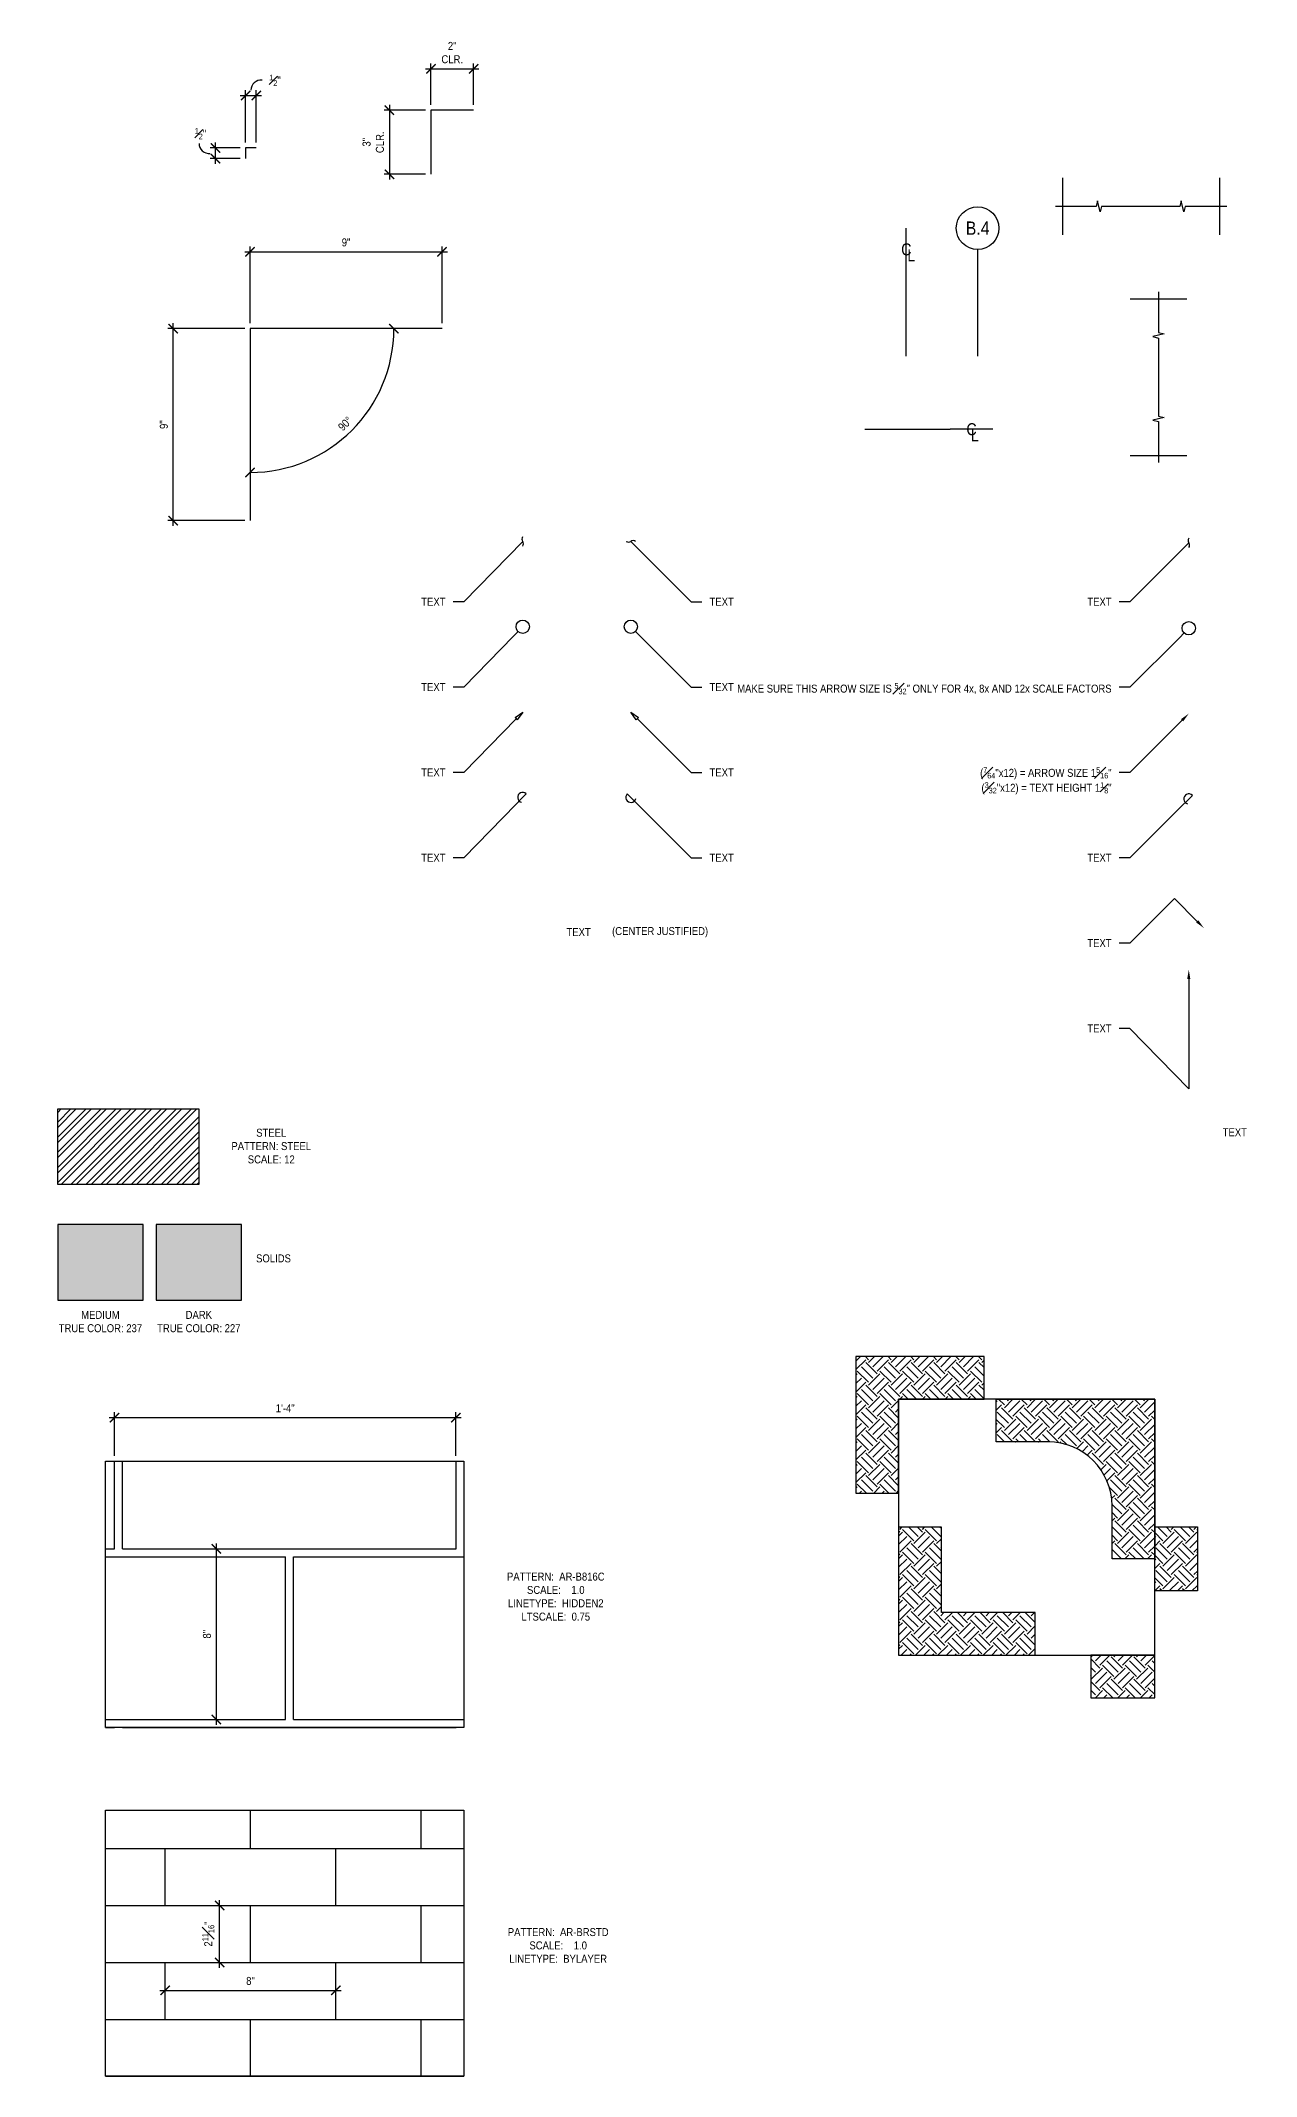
# Model space of a CAD drawing. Header units: inches. Extents: x -2661 to 42767, y -1222 to 9099.
# Drawn here: x 8910.6 to 8967.6, y 1623.8 to 1719.2 of the extents above; entities that cross this region are included whole.
import ezdxf
from ezdxf import colors
from ezdxf.entities.mleader import LeaderData, LeaderLine
from ezdxf.enums import TextEntityAlignment as Align
from ezdxf.math import Vec2, Vec3

# ---------------------------------------------------------------- set-up
doc = ezdxf.new("R2010")
doc.units = ezdxf.units.IN
doc.header["$LTSCALE"] = 12
doc.header["$MEASUREMENT"] = 0
doc.header["$PDMODE"] = 3
doc.linetypes.add('CENTER2', pattern=[1.125, 0.75, -0.125, 0.125, -0.125])
doc.linetypes.add('HIDDEN2', pattern=[0.1875, 0.125, -0.0625])
doc.layers.get('0').update_dxf_attribs({"linetype": 'CONTINUOUS'})
doc.layers.get('DefPoints').update_dxf_attribs({"color": 251, "linetype": 'CONTINUOUS'})
for name, color, linetype in [('S-ANNO-DIMS', 2, 'CONTINUOUS'), ('S-ANNO-NOTE', 4, 'CONTINUOUS'), ('S-ANNO-NOTE-EXIST', 251, 'CONTINUOUS'), ('S-BREAK', 2, 'CONTINUOUS'), ('S-FNDN-WALL', 4, 'CONTINUOUS'), ('S-GRID', 1, 'CENTER2')]:
    doc.layers.add(name, color=color, linetype=linetype)
doc.layers.add('S-ANNO-NONPLOT', color=253, linetype='CONTINUOUS', plot=False, transparency=0.5)
for name, color, linetype, true_color, transparency in [('S-HATCH-SOIL', 7, 'CONTINUOUS', 0x8f8f8f, 0.8), ('S-POCHE-227', 7, 'CONTINUOUS', 0xe3e3e3, 0.8), ('S-POCHE-237', 7, 'CONTINUOUS', 0xededed, 0.8)]:
    doc.layers.add(name, color=color, linetype=linetype, true_color=true_color, transparency=transparency)
doc.layers.add('S-HATCH1', color=1, linetype='CONTINUOUS', transparency=0.5)
doc.styles.add('Arial', font='arial.ttf', dxfattribs={"width": 0.85})
doc.dimstyles.new('DIM-4_Se', dxfattribs={"dimscale": 4, "dimtxt": 0.09375, "dimasz": 0.109375, "dimexe": 0.0625, "dimexo": 0.0625, "dimgap": 0.0625, "dimtad": 1, "dimdec": 4, "dimzin": 11, "dimdsep": 46, "dimlunit": 4, "dimtxsty": 'Arial', "dimblk": 'ARCHTICK', "dimcen": 0.125, "dimdle": 0.0625, "dimclrd": 256, "dimclre": 256, "dimclrt": 4, "dimadec": 0, "dimazin": 0, "dimtfac": 0.75, "dimtdec": 4, "dimtmove": 0, "dimatfit": 3, "dimfxl": 1, "dimfrac": 1, "dimtolj": 1, "dimtzin": 0, "dimarcsym": 0})
pattern_1 = [(45, (7668.50654, 1145.5797), (7e-17, 1.06066017), [0.75, -0.75]), (45, (7668.3077, 1145.77854), (7e-17, 1.06066017), [0.75, -0.75]), (45, (7668.1088, 1145.9774), (7e-17, 1.06066017), [0.75, -0.75]), (135, (7668.1088, 1146.11), (-1.06066017, 2e-16), [0.75, -0.75]), (135, (7668.3077, 1146.3089), (-1.06066017, 2e-16), [0.75, -0.75]), (135, (7668.50654, 1146.50775), (-1.06066017, 2e-16), [0.75, -0.75])]

# ---------------------------------------------------------------- blocks, each defined once
blk = doc.blocks.new('_ARCHTICK')
at = {"color": 0, "linetype": 'ByBlock', "const_width": 0.15}
blk.add_lwpolyline([(-0.5, -0.5), (0.5, 0.5)], dxfattribs=at)
blk = doc.blocks.new('*D701')
at = {"layer": 'DefPoints', "color": 0, "transparency": 16777216}
for p in [(8918.771, 1714.146), (8920.188, 1714.146), (8920.188, 1713.646)]:
    blk.add_point(p, dxfattribs=at)
at = {"layer": 'S-ANNO-DIMS', "lineweight": -2, "transparency": 16777216}
for p, q in [((8919.938, 1714.146), (8918.521, 1714.146)), ((8919.938, 1713.646), (8918.521, 1713.646)), ((8918.771, 1713.396), (8918.771, 1714.396))]:
    blk.add_line(p, q, dxfattribs=at)
at = {"layer": 'S-ANNO-DIMS', "lineweight": -2, "transparency": 16777216, "xscale": 0.4375, "yscale": 0.4375, "zscale": 0.4375}
for p, rotation in [((8918.771, 1714.146), 90), ((8918.771, 1713.646), 270)]:
    blk.add_blockref('_ARCHTICK', p, dxfattribs=dict(at, rotation=rotation))
blk = doc.blocks.new('*D702')
at = {"layer": 'DefPoints', "color": 0, "transparency": 16777216}
for p in [(8920.688, 1716.603), (8920.188, 1714.146), (8920.688, 1714.146)]:
    blk.add_point(p, dxfattribs=at)
at = {"layer": 'S-ANNO-DIMS', "lineweight": -2, "transparency": 16777216}
for p, q in [((8919.938, 1716.603), (8920.938, 1716.603)), ((8920.188, 1714.396), (8920.188, 1716.853)), ((8920.688, 1714.396), (8920.688, 1716.853))]:
    blk.add_line(p, q, dxfattribs=at)
at = {"layer": 'S-ANNO-DIMS', "lineweight": -2, "transparency": 16777216, "xscale": 0.4375, "yscale": 0.4375, "zscale": 0.4375, "rotation": 180}
blk.add_blockref('_ARCHTICK', (8920.188, 1716.603), dxfattribs=at)
at = {"layer": 'S-ANNO-DIMS', "lineweight": -2, "transparency": 16777216, "xscale": 0.4375, "yscale": 0.4375, "zscale": 0.4375}
blk.add_blockref('_ARCHTICK', (8920.688, 1716.603), dxfattribs=at)
blk = doc.blocks.new('*D703')
at = {"layer": 'DefPoints', "color": 0, "transparency": 16777216}
for p in [(8916.796, 1705.677), (8920.394, 1705.677), (8920.394, 1696.677)]:
    blk.add_point(p, dxfattribs=at)
at = {"layer": 'S-ANNO-DIMS', "lineweight": -2, "transparency": 16777216}
for p, q in [((8920.144, 1705.677), (8916.546, 1705.677)), ((8916.796, 1696.427), (8916.796, 1705.927)), ((8920.144, 1696.677), (8916.546, 1696.677))]:
    blk.add_line(p, q, dxfattribs=at)
at = {"layer": 'S-ANNO-DIMS', "lineweight": -2, "transparency": 16777216, "xscale": 0.4375, "yscale": 0.4375, "zscale": 0.4375}
for p, rotation in [((8916.796, 1705.677), 90), ((8916.796, 1696.677), 270)]:
    blk.add_blockref('_ARCHTICK', p, dxfattribs=dict(at, rotation=rotation))
at = {"layer": 'S-ANNO-DIMS', "color": 4, "transparency": 16777216, "insert": (8916.354, 1701.177), "char_height": 0.375, "attachment_point": 5, "rotation": 90, "style": 'Arial'}
blk.add_mtext('\\A1;9"', dxfattribs=at)
blk = doc.blocks.new('*D704')
at = {"layer": 'DefPoints', "color": 0, "transparency": 16777216}
for p in [(8929.394, 1709.276), (8920.394, 1705.677), (8929.394, 1705.677)]:
    blk.add_point(p, dxfattribs=at)
at = {"layer": 'S-ANNO-DIMS', "lineweight": -2, "transparency": 16777216}
for p, q in [((8920.144, 1709.276), (8929.644, 1709.276)), ((8920.394, 1705.927), (8920.394, 1709.526)), ((8929.394, 1705.927), (8929.394, 1709.526))]:
    blk.add_line(p, q, dxfattribs=at)
at = {"layer": 'S-ANNO-DIMS', "lineweight": -2, "transparency": 16777216, "xscale": 0.4375, "yscale": 0.4375, "zscale": 0.4375, "rotation": 180}
blk.add_blockref('_ARCHTICK', (8920.394, 1709.276), dxfattribs=at)
at = {"layer": 'S-ANNO-DIMS', "lineweight": -2, "transparency": 16777216, "xscale": 0.4375, "yscale": 0.4375, "zscale": 0.4375}
blk.add_blockref('_ARCHTICK', (8929.394, 1709.276), dxfattribs=at)
at = {"layer": 'S-ANNO-DIMS', "color": 4, "transparency": 16777216, "insert": (8924.894, 1709.718), "char_height": 0.375, "attachment_point": 5, "style": 'Arial'}
blk.add_mtext('\\A1;9"', dxfattribs=at)
blk = doc.blocks.new('*D759')
at = {"layer": 'DefPoints', "color": 0, "transparency": 16777216}
for p in [(8920.394, 1705.677), (8920.394, 1705.677), (8929.394, 1705.677), (8923.766, 1699.837), (8920.394, 1696.677)]:
    blk.add_point(p, dxfattribs=at)
at = {"layer": 'S-ANNO-DIMS', "lineweight": -2, "transparency": 16777216}
blk.add_arc((8920.394, 1705.677), 6.743, 270, 0, dxfattribs=at)
at = {"layer": 'S-ANNO-DIMS', "lineweight": -2, "transparency": 16777216, "xscale": 0.4375, "yscale": 0.4375, "zscale": 0.4375}
for p, rotation in [((8927.138, 1705.677), 90), ((8920.394, 1698.934), 180.0000000000041)]:
    blk.add_blockref('_ARCHTICK', p, dxfattribs=dict(at, rotation=rotation))
at = {"layer": 'S-ANNO-DIMS', "color": 4, "transparency": 16777216, "insert": (8924.851, 1701.221), "char_height": 0.375, "attachment_point": 5, "rotation": 45, "style": 'Arial'}
blk.add_mtext('\\A1;90°', dxfattribs=at)
blk = doc.blocks.new('*D705')
at = {"layer": 'DefPoints', "color": 0, "transparency": 16777216}
for p in [(8928.87, 1715.913), (8926.926, 1712.913), (8928.87, 1712.913)]:
    blk.add_point(p, dxfattribs=at)
at = {"layer": 'S-ANNO-DIMS', "lineweight": -2, "transparency": 16777216}
for p, q in [((8928.62, 1715.913), (8926.676, 1715.913)), ((8926.926, 1716.163), (8926.926, 1712.663)), ((8928.62, 1712.913), (8926.676, 1712.913))]:
    blk.add_line(p, q, dxfattribs=at)
at = {"layer": 'S-ANNO-DIMS', "lineweight": -2, "transparency": 16777216, "xscale": 0.4375, "yscale": 0.4375, "zscale": 0.4375}
for p, rotation in [((8926.926, 1715.913), 90), ((8926.926, 1712.913), 270)]:
    blk.add_blockref('_ARCHTICK', p, dxfattribs=dict(at, rotation=rotation))
at = {"layer": 'S-ANNO-DIMS', "color": 4, "transparency": 16777216, "insert": (8926.169, 1714.413), "char_height": 0.375, "attachment_point": 5, "rotation": 90, "style": 'Arial'}
blk.add_mtext('\\A1;3"\\PCLR.', dxfattribs=at)
blk = doc.blocks.new('*D706')
at = {"layer": 'DefPoints', "color": 0, "transparency": 16777216}
for p in [(8930.87, 1717.856), (8928.87, 1715.913), (8930.87, 1715.913)]:
    blk.add_point(p, dxfattribs=at)
at = {"layer": 'S-ANNO-DIMS', "lineweight": -2, "transparency": 16777216}
for p, q in [((8928.62, 1717.856), (8931.12, 1717.856)), ((8928.87, 1716.163), (8928.87, 1718.106)), ((8930.87, 1716.163), (8930.87, 1718.106))]:
    blk.add_line(p, q, dxfattribs=at)
at = {"layer": 'S-ANNO-DIMS', "lineweight": -2, "transparency": 16777216, "xscale": 0.4375, "yscale": 0.4375, "zscale": 0.4375, "rotation": 180}
blk.add_blockref('_ARCHTICK', (8928.87, 1717.856), dxfattribs=at)
at = {"layer": 'S-ANNO-DIMS', "lineweight": -2, "transparency": 16777216, "xscale": 0.4375, "yscale": 0.4375, "zscale": 0.4375}
blk.add_blockref('_ARCHTICK', (8930.87, 1717.856), dxfattribs=at)
at = {"layer": 'S-ANNO-DIMS', "color": 4, "transparency": 16777216, "insert": (8929.87, 1718.614), "char_height": 0.375, "attachment_point": 5, "style": 'Arial'}
blk.add_mtext('\\A1;2"\\PCLR.', dxfattribs=at)
blk = doc.blocks.new('_Integral')
at = {"color": 0, "linetype": 'ByBlock', "lineweight": -2}
for centre, start, end in [((0.44, -0.09), 102, 168), ((-0.44, 0.09), 282, 348)]:
    blk.add_arc(centre, 0.454, start, end, dxfattribs=at)
blk = doc.blocks.new('_DotBlank')
at = {"color": 0, "lineweight": -2}
blk.add_line((-0.5, 0), (-1, 0), dxfattribs=at)
blk.add_circle((0, 0), 0.5, dxfattribs=at)
blk = doc.blocks.new('_ClosedBlank')
at = {"color": 0, "linetype": 'ByBlock', "lineweight": -2}
for p, q in [((-1, 0.17), (0, 0)), ((-1, 0.17), (-1, -0.17)), ((0, 0), (-1, -0.17))]:
    blk.add_line(p, q, dxfattribs=at)
blk = doc.blocks.new('ARROW-LOOP')
at = {"color": 0}
blk.add_lwpolyline([(-1.81, 0), (0.54, 0, 1.317177), (-0.46, -0.28)], format="xyb", dxfattribs=at)
blk = doc.blocks.new('*D707')
at = {"layer": 'DefPoints', "color": 0, "transparency": 16777216}
for p in [(8930.041, 1654.636), (8914.041, 1652.586), (8930.041, 1652.586)]:
    blk.add_point(p, dxfattribs=at)
at = {"layer": 'S-ANNO-DIMS', "lineweight": -2, "transparency": 16777216}
for p, q in [((8913.791, 1654.636), (8930.291, 1654.636)), ((8914.041, 1652.836), (8914.041, 1654.886)), ((8930.041, 1652.836), (8930.041, 1654.886))]:
    blk.add_line(p, q, dxfattribs=at)
at = {"layer": 'S-ANNO-DIMS', "lineweight": -2, "transparency": 16777216, "xscale": 0.4375, "yscale": 0.4375, "zscale": 0.4375, "rotation": 180}
blk.add_blockref('_ARCHTICK', (8914.041, 1654.636), dxfattribs=at)
at = {"layer": 'S-ANNO-DIMS', "lineweight": -2, "transparency": 16777216, "xscale": 0.4375, "yscale": 0.4375, "zscale": 0.4375}
blk.add_blockref('_ARCHTICK', (8930.041, 1654.636), dxfattribs=at)
at = {"layer": 'S-ANNO-DIMS', "color": 4, "transparency": 16777216, "insert": (8922.041, 1655.074), "char_height": 0.375, "attachment_point": 5, "style": 'Arial'}
blk.add_mtext('\\A1;1\'-4"', dxfattribs=at)
blk = doc.blocks.new('*D708')
at = {"layer": 'DefPoints', "color": 0, "transparency": 16777216}
for p in [(8918.817, 1648.481), (8918.817, 1648.481), (8918.817, 1640.481)]:
    blk.add_point(p, dxfattribs=at)
at = {"layer": 'S-ANNO-DIMS', "lineweight": -2, "transparency": 16777216}
blk.add_line((8918.817, 1640.231), (8918.817, 1648.731), dxfattribs=at)
at = {"layer": 'S-ANNO-DIMS', "lineweight": -2, "transparency": 16777216, "xscale": 0.4375, "yscale": 0.4375, "zscale": 0.4375}
for p, rotation in [((8918.817, 1648.481), 90), ((8918.817, 1640.481), 270)]:
    blk.add_blockref('_ARCHTICK', p, dxfattribs=dict(at, rotation=rotation))
at = {"layer": 'S-ANNO-DIMS', "color": 4, "transparency": 16777216, "insert": (8918.376, 1644.481), "char_height": 0.375, "attachment_point": 5, "rotation": 90, "style": 'Arial'}
blk.add_mtext('\\A1;8"', dxfattribs=at)
blk = doc.blocks.new('*D709')
at = {"layer": 'DefPoints', "color": 0, "transparency": 16777216}
for p in [(8918.97, 1631.761), (8918.97, 1631.761), (8918.97, 1629.094)]:
    blk.add_point(p, dxfattribs=at)
at = {"layer": 'S-ANNO-DIMS', "lineweight": -2, "transparency": 16777216}
blk.add_line((8918.97, 1628.844), (8918.97, 1632.011), dxfattribs=at)
at = {"layer": 'S-ANNO-DIMS', "lineweight": -2, "transparency": 16777216, "xscale": 0.4375, "yscale": 0.4375, "zscale": 0.4375}
for p, rotation in [((8918.97, 1631.761), 90), ((8918.97, 1629.094), 270)]:
    blk.add_blockref('_ARCHTICK', p, dxfattribs=dict(at, rotation=rotation))
at = {"layer": 'S-ANNO-DIMS', "color": 4, "transparency": 16777216, "insert": (8918.435, 1630.428), "char_height": 0.375, "attachment_point": 5, "rotation": 90, "style": 'Arial'}
blk.add_mtext('\\A1;2{\\H0.75x;\\S11#16;}"', dxfattribs=at)
blk = doc.blocks.new('*D710')
at = {"layer": 'DefPoints', "color": 0, "transparency": 16777216}
for p in [(8916.416, 1627.786), (8924.416, 1627.786), (8924.416, 1627.786)]:
    blk.add_point(p, dxfattribs=at)
at = {"layer": 'S-ANNO-DIMS', "lineweight": -2, "transparency": 16777216}
blk.add_line((8916.166, 1627.786), (8924.666, 1627.786), dxfattribs=at)
at = {"layer": 'S-ANNO-DIMS', "lineweight": -2, "transparency": 16777216, "xscale": 0.4375, "yscale": 0.4375, "zscale": 0.4375, "rotation": 180}
blk.add_blockref('_ARCHTICK', (8916.416, 1627.786), dxfattribs=at)
at = {"layer": 'S-ANNO-DIMS', "lineweight": -2, "transparency": 16777216, "xscale": 0.4375, "yscale": 0.4375, "zscale": 0.4375}
blk.add_blockref('_ARCHTICK', (8924.416, 1627.786), dxfattribs=at)
at = {"layer": 'S-ANNO-DIMS', "color": 4, "transparency": 16777216, "insert": (8920.416, 1628.228), "char_height": 0.375, "attachment_point": 5, "style": 'Arial'}
blk.add_mtext('\\A1;8"', dxfattribs=at)
blk = doc.blocks.new('REF GRID')
blk.add_circle((0, 0.25), 0.25)
at = {"style": 'Arial', "width": 0.85}
blk.add_attdef('#', text='', height=0.156, dxfattribs=at).set_placement((0, 0.25), align=Align.MIDDLE_CENTER)
blk = doc.blocks.new('CL-V12')
at = {"layer": 'DefPoints'}
blk.add_line((0, 3), (0, -3), dxfattribs=at)
at = {"layer": 'S-ANNO-NOTE', "color": 4, "char_height": 1.69, "attachment_point": 5, "style": 'Arial'}
for s, insert, width in [('C', (0.09, 0), 1.3847), ('L', (0.79, -0.84), 1.0599)]:
    blk.add_mtext(s, dxfattribs=dict(at, insert=insert, width=width))
blk = doc.blocks.new('CL-H12')
at = {"layer": 'DefPoints'}
blk.add_line((3, 0), (-3, 0), dxfattribs=at)
at = {"layer": 'S-ANNO-NOTE', "color": 4, "char_height": 1.69, "attachment_point": 5, "style": 'Arial'}
for s, insert, width in [('C', (0, 0), 1.2463), ('L', (0.48, -0.84), 1.1097)]:
    blk.add_mtext(s, dxfattribs=dict(at, insert=insert, width=width))

msp = doc.modelspace()

# ---------------------------------------------------------------- hatches: boundary and pattern name
at = {"layer": 'S-HATCH-SOIL'}
h = msp.add_hatch(dxfattribs=at)
h.set_pattern_fill('EARTH', color=256, scale=3, angle=45, style=0)
h.set_pattern_definition(pattern_1)
h.paths.add_polyline_path([(8950.79527, 1655.49691), (8954.79527, 1655.49691), (8954.79527, 1657.49691), (8948.79527, 1657.49691), (8948.79527, 1651.0918), (8950.79527, 1651.0918)])
h = msp.add_hatch(dxfattribs=at)
h.set_pattern_fill('EARTH', color=256, scale=3, angle=45, style=0)
h.set_pattern_definition(pattern_1)
edge = h.paths.add_edge_path()
edge.add_line((8962.79527, 1648.00847), (8960.79527, 1648.00847))
edge.add_line((8960.79527, 1648.00847), (8960.79527, 1650.49691))
edge.add_arc((8957.79527, 1650.49691), 3, 360, 450)
edge.add_line((8957.79527, 1653.49691), (8955.36752, 1653.49691))
edge.add_line((8955.36752, 1653.49691), (8955.36752, 1655.49691))
edge.add_line((8955.36752, 1655.49691), (8962.79527, 1655.49691))
edge.add_line((8962.79527, 1655.49691), (8962.79527, 1648.00847))
h = msp.add_hatch(dxfattribs=at)
h.set_pattern_fill('EARTH', color=256, scale=3, angle=45, style=0)
h.set_pattern_definition(pattern_1)
h.paths.add_polyline_path([(8952.79527, 1645.49691), (8952.79527, 1649.49691), (8950.79527, 1649.49691), (8950.79527, 1643.49691), (8957.20038, 1643.49691), (8957.20038, 1645.49691)])
h = msp.add_hatch(dxfattribs=at)
h.set_pattern_fill('EARTH', color=256, scale=3, angle=45, style=0)
h.set_pattern_definition(pattern_1)
h.paths.add_polyline_path([(8962.79527, 1649.50847), (8964.79527, 1649.50847), (8964.79527, 1646.50847), (8962.79527, 1646.50847)])
h = msp.add_hatch(dxfattribs=at)
h.set_pattern_fill('EARTH', color=256, scale=3, angle=45, style=0)
h.set_pattern_definition([(45, (7671.5181, 1145.5797), (7e-17, 1.06066017), [0.75, -0.75]), (45, (7671.3192, 1145.77854), (7e-17, 1.06066017), [0.75, -0.75]), (45, (7671.12035, 1145.9774), (7e-17, 1.06066017), [0.75, -0.75]), (135, (7671.12035, 1146.11), (-1.06066017, 2e-16), [0.75, -0.75]), (135, (7671.3192, 1146.3089), (-1.06066017, 2e-16), [0.75, -0.75]), (135, (7671.5181, 1146.50775), (-1.06066017, 2e-16), [0.75, -0.75])])
h.paths.add_polyline_path([(8959.79527, 1643.49691), (8959.79527, 1641.49691), (8962.79527, 1641.49691), (8962.79527, 1643.49691)])
at = {"layer": 'S-HATCH1'}
h = msp.add_hatch(dxfattribs=at)
h.set_pattern_fill('STEEL', color=256, scale=4, style=0)
h.set_pattern_definition([(45, (7721.21454, 1152.64926), (-0.3535534, 0.3535534), []), (45, (7721.21454, 1152.89926), (-0.3535534, 0.3535534), [])])
h.paths.add_polyline_path([(8911.38027, 1669.10521), (8917.99323, 1669.10521), (8917.99323, 1665.56133), (8911.38027, 1665.56133)])
at = {"layer": 'S-HATCH1', "linetype": 'HIDDEN2', "ltscale": 0.75}
h = msp.add_hatch(dxfattribs=at)
h.set_pattern_fill('AR-B816C', color=256, style=0)
h.set_pattern_definition([(0, (8930.416, 1640.1065), (8, 8), [15.625, -0.375]), (0, (8922.416, 1640.4815), (8, 8), [15.625, -0.375]), (90, (8930.416, 1640.1065), (-8, 8), [-8.375, 7.625]), (90, (8930.041, 1640.1065), (-8, 8), [-8.375, 7.625])])
h.paths.add_polyline_path([(8913.62048, 1652.5864), (8930.41583, 1652.5864), (8930.41583, 1640.10649), (8913.62048, 1640.10649)])
at = {"layer": 'S-HATCH1', "ltscale": 0.75}
h = msp.add_hatch(dxfattribs=at)
h.set_pattern_fill('AR-BRSTD', color=256, style=0)
h.set_pattern_definition([(0, (8928.4158, 1623.7601), (0, 2.667), []), (90, (8928.416, 1623.76), (-4, 2.667), [2.667, -2.667])])
h.paths.add_polyline_path([(8913.62048, 1636.24006), (8930.41583, 1636.24006), (8930.41583, 1623.76015), (8913.62048, 1623.76015)])
at = {"layer": 'S-POCHE-227'}
h = msp.add_hatch(color=256, dxfattribs=at)
h.dxf.hatch_style = 1
h.paths.add_polyline_path([(8915.99323, 1660.135), (8919.99323, 1660.135), (8919.99323, 1663.67888), (8915.99323, 1663.67888)])
at = {"layer": 'S-POCHE-237'}
h = msp.add_hatch(color=256, dxfattribs=at)
h.dxf.hatch_style = 1
h.paths.add_polyline_path([(8911.38027, 1663.67888), (8911.38027, 1660.135), (8915.38027, 1660.135), (8915.38027, 1663.67888)])

# ---------------------------------------------------------------- linework, layer by layer
at = {"layer": 'S-ANNO-DIMS'}
for centre, start, end in [((8920.90662, 1716.85668), 83.5851216, 180.5344352), ((8918.47117, 1714.35589), 179.4655648, 276.4148784)]:
    msp.add_arc(centre, 0.46862, start, end, dxfattribs=at)
at = {"layer": 'S-ANNO-NONPLOT'}
for p, q in [((8958.47189, 1712.74027), (8958.47189, 1710.0736)), ((8965.83695, 1712.74027), (8965.83695, 1710.0736)), ((8961.63924, 1707.0736), (8964.3059, 1707.0736)), ((8961.63924, 1699.73638), (8964.3059, 1699.73638))]:
    msp.add_line(p, q, dxfattribs=at)
at = {"layer": 'S-ANNO-NONPLOT', "linetype": 'ByBlock'}
for p, q in [((8955.36752, 1655.49691), (8962.79527, 1655.49691)), ((8962.79527, 1655.49691), (8962.79527, 1648.00847))]:
    msp.add_line(p, q, dxfattribs=at)
at = {"layer": 'S-ANNO-NONPLOT'}
for points in [[(8930.8701, 1715.91265), (8928.8701, 1715.91265), (8928.8701, 1712.91265)], [(8920.68827, 1714.14632), (8920.18827, 1714.14632), (8920.18827, 1713.64632)], [(8929.39442, 1705.67741), (8920.39442, 1705.67741), (8920.39442, 1696.67741)]]:
    msp.add_lwpolyline(points, dxfattribs=at)
at = {"layer": 'S-ANNO-NONPLOT', "linetype": 'ByBlock'}
for points in [[(8911.38027, 1669.10521), (8917.99323, 1669.10521), (8917.99323, 1665.56133), (8911.38027, 1665.56133)], [(8911.38027, 1663.67888), (8911.38027, 1660.135), (8915.38027, 1660.135), (8915.38027, 1663.67888), (8911.38027, 1663.67888)], [(8915.99323, 1660.135), (8919.99323, 1660.135), (8919.99323, 1663.67888), (8915.99323, 1663.67888), (8915.99323, 1660.135)], [(8913.62048, 1652.5864), (8930.41583, 1652.5864), (8930.41583, 1640.10649), (8913.62048, 1640.10649)], [(8962.79527, 1649.50847), (8964.79527, 1649.50847), (8964.79527, 1646.50847), (8962.79527, 1646.50847)], [(8959.79527, 1643.49691), (8959.79527, 1641.49691), (8962.79527, 1641.49691), (8962.79527, 1643.49691)], [(8913.62048, 1636.24006), (8930.41583, 1636.24006), (8930.41583, 1623.76015), (8913.62048, 1623.76015)]]:
    msp.add_lwpolyline(points, close=True, dxfattribs=at)
for points in [[(8950.79527, 1655.49691), (8954.79527, 1655.49691), (8954.79527, 1657.49691), (8948.79527, 1657.49691), (8948.79527, 1651.0918), (8950.79527, 1651.0918), (8950.79527, 1655.49691)], [(8952.79527, 1645.49691), (8952.79527, 1649.49691), (8950.79527, 1649.49691), (8950.79527, 1643.49691), (8957.20038, 1643.49691), (8957.20038, 1645.49691), (8952.79527, 1645.49691)]]:
    msp.add_lwpolyline(points, dxfattribs=at)
msp.add_lwpolyline([(8962.79527, 1648.00847), (8960.79527, 1648.00847), (8960.79527, 1650.49691, 0.41421356), (8957.79527, 1653.49691), (8955.36752, 1653.49691), (8955.36752, 1655.49691), (8962.79527, 1655.49691), (8962.79527, 1648.00847)], format="xyb", dxfattribs=at)
at = {"layer": 'S-BREAK'}
for points in [[(8966.17028, 1711.40694), (8964.226, 1711.40694), (8964.1629, 1711.14749), (8964.03671, 1711.66639), (8963.97362, 1711.40694), (8960.30739, 1711.40694), (8960.24429, 1711.14749), (8960.1181, 1711.66639), (8960.05501, 1711.40694), (8958.13856, 1711.40694)], [(8962.97257, 1707.40694), (8962.97257, 1705.49049), (8963.23202, 1705.42739), (8962.71312, 1705.3012), (8962.97257, 1705.23811), (8962.97257, 1701.57188), (8963.23202, 1701.50878), (8962.71312, 1701.38259), (8962.97257, 1701.3195), (8962.97257, 1699.40305)]]:
    msp.add_lwpolyline(points, dxfattribs=at)
at = {"layer": 'S-FNDN-WALL', "linetype": 'Continuous'}
msp.add_lwpolyline([(8950.79527, 1655.49691), (8950.79527, 1643.49691), (8962.79527, 1643.49691), (8962.79527, 1655.49691)], close=True, dxfattribs=at)
at = {"layer": 'S-GRID', "color": 1, "linetype": 'CENTER2', "ltscale": 0.75}
for p, q in [((8954.49692, 1709.38738), (8954.49692, 1704.38738)), ((8951.12406, 1708.38738), (8951.12406, 1704.38738)), ((8949.21132, 1700.95824), (8953.21132, 1700.95824))]:
    msp.add_line(p, q, dxfattribs=at)

# ---------------------------------------------------------------- block references
at = {"layer": 'S-ANNO-NOTE', "xscale": 4, "yscale": 4, "zscale": 4}
msp.add_blockref('REF GRID', (8954.49692, 1709.38738), dxfattribs=at).add_auto_attribs({'#': 'B.4'})
at = {"layer": 'S-ANNO-NOTE', "xscale": 0.3333333333333333, "yscale": 0.3333333333333333, "zscale": 0.3333333333333333}
for name, p in [('CL-V12', (8951.12406, 1709.38758)), ('CL-H12', (8954.21132, 1700.95824))]:
    msp.add_blockref(name, p, dxfattribs=at)

# ---------------------------------------------------------------- texts
at = {"layer": 'S-ANNO-DIMS', "color": 4, "char_height": 0.375, "style": 'Arial'}
for insert, width, attachment_point in [((8921.29438, 1717.57692), 7.5013132, 1), ((8918.33785, 1715.07678), 7.5100933, 3)]:
    msp.add_mtext('\\A1;{\\H0.7x;\\S1#2;}"', dxfattribs=dict(at, insert=insert, width=width, attachment_point=attachment_point))
at = {"layer": 'S-ANNO-NOTE', "color": 191, "insert": (8937.36289, 1677.38408), "char_height": 0.375, "width": 5.2403819, "attachment_point": 4, "style": 'Arial'}
msp.add_mtext('(CENTER JUSTIFIED)', dxfattribs=at)
at = {"layer": 'S-ANNO-NOTE', "char_height": 0.375, "attachment_point": 5, "style": 'Arial'}
for s, insert, width in [('STEEL\\PPATTERN:^ISTEEL \\PSCALE:^I12', (8921.38796, 1667.35914), 9.8075582), ('TEXT', (8966.5495, 1668.00818), 2.9724288), ('SOLIDS', (8921.49323, 1662.09591), 9.8075582), ('MEDIUM \\PTRUE COLOR: 237', (8913.38027, 1659.135), 9.8075582), ('DARK\\PTRUE COLOR: 227', (8917.99323, 1659.135), 9.8075582), ('PATTERN:  AR-B816C\\PSCALE:    1.0\\PLINETYPE:  HIDDEN2\\PLTSCALE:  0.75', (8934.72429, 1646.24103), 9.8075582), ('PATTERN:  AR-BRSTD\\PSCALE:    1.0\\PLINETYPE:  BYLAYER', (8934.83727, 1629.89469), 9.8075582)]:
    msp.add_mtext(s, dxfattribs=dict(at, insert=insert, width=width))
at = {"layer": 'S-ANNO-NOTE-EXIST', "insert": (8935.79365, 1677.39301), "char_height": 0.375, "width": 2.9724288, "attachment_point": 5, "style": 'Arial'}
msp.add_mtext('TEXT', dxfattribs=at)

# ---------------------------------------------------------------- dimensions: what is measured, and where the dimension line sits
at = {"layer": 'S-ANNO-DIMS'}
for base, p2, angle, picture, middle in [((8930.8701, 1717.85642), (8930.8701, 1715.91265), 180, '*D706', (8929.8701, 1718.61358)), ((8926.92633, 1712.91265), (8928.8701, 1712.91265), 90, '*D705', (8926.16917, 1714.41265))]:
    dim = msp.add_linear_dim(base=base, p1=(8928.8701, 1715.91265), p2=p2, angle=angle, text='<>\\PCLR.', dimstyle='DIM-4_Se', dxfattribs=at)
    dim.commit()
    dim.dimension.update_dxf_attribs({"geometry": picture, "text_midpoint": middle})
dim = msp.add_linear_dim(base=(8920.68827, 1716.60287), p1=(8920.18827, 1714.14632), p2=(8920.68827, 1714.14632), text=' ', dimstyle='DIM-4_Se', dxfattribs=at)
dim.commit()
dim.dimension.update_dxf_attribs({"geometry": '*D702', "text_midpoint": (8920.43827, 1716.60287), "dimtype": 160})
dim = msp.add_linear_dim(base=(8918.77143, 1714.14632), p1=(8920.18827, 1713.64632), p2=(8920.18827, 1714.14632), angle=90, text=' ', dimstyle='DIM-4_Se', dxfattribs=at)
dim.commit()
dim.dimension.update_dxf_attribs({"geometry": '*D701', "text_midpoint": (8918.77143, 1713.89632), "dimtype": 160})
for base, p1, p2, angle, picture, middle in [((8929.39442, 1709.27605), (8920.39442, 1705.67741), (8929.39442, 1705.67741), 180, '*D704', (8924.89442, 1709.71751)), ((8916.79579, 1705.67741), (8920.39442, 1696.67741), (8920.39442, 1705.67741), 270, '*D703', (8916.35433, 1701.17741)), ((8930.04083, 1654.63571), (8914.04083, 1652.5864), (8930.04083, 1652.5864), 180, '*D707', (8922.04083, 1655.07398)), ((8918.81719, 1648.48149), (8918.81719, 1640.48149), (8918.81719, 1648.48149), 270, '*D708', (8918.37573, 1644.48149)), ((8918.9701, 1631.76115), (8918.9701, 1629.09415), (8918.9701, 1631.76115), 270, '*D709', (8918.4353, 1630.42765)), ((8924.41583, 1627.78633), (8916.41583, 1627.78633), (8924.41583, 1627.78633), 180, '*D710', (8920.41583, 1628.22779))]:
    dim = msp.add_linear_dim(base=base, p1=p1, p2=p2, angle=angle, dimstyle='DIM-4_Se', dxfattribs=at)
    dim.commit()
    dim.dimension.update_dxf_attribs({"geometry": picture, "text_midpoint": middle})
dim = msp.add_angular_dim_2l(base=(8923.76611, 1699.83748), line1=((8929.39442, 1705.67741), (8920.39442, 1705.67741)), line2=((8920.39442, 1705.67741), (8920.39442, 1696.67741)), dimstyle='DIM-4_Se', override={"dimfxlon": 0}, dxfattribs=at)
dim.commit()
dim.dimension.update_dxf_attribs({"geometry": '*D759', "text_midpoint": (8924.85055, 1701.22129)})

# ---------------------------------------------------------------- leaders
at = {"layer": 'S-ANNO-NOTE'}
ml = msp.add_multileader_mtext('Standard', dxfattribs=at)
ml.set_content('TEXT', color=4, style='Arial')
ml.set_leader_properties(color=2)
ml.set_arrow_properties(name='INTEGRAL')
ml.build(insert=Vec2(0, 0))
ml.multileader.update_dxf_attribs({"dogleg_length": 0.36, "arrow_head_size": 0.4375, "scale": 4})
ctx = ml.context
ctx.base_point, ctx.scale, ctx.char_height, ctx.arrow_head_size, ctx.landing_gap_size, ctx.plane_origin = Vec3(8959.29731, 1692.87612), 4, 0.375, 0.4375, 0.36, Vec3(9006.64701, 1991.21094)
ctx.text_align_type = 2
notes = []
notes.append((ctx, [(0, (1, 1, 0), (8961.63598, 1692.87612), (-1, 0), 0.5, [(0, [(8964.39306, 1695.6332)], 0, [])])]))
ctx.mtext.insert, ctx.mtext.width, ctx.mtext.alignment, ctx.mtext.flow_direction = Vec3(8960.77598, 1693.06362), 8, 3, 5
ml = msp.add_multileader_mtext('Standard', dxfattribs=at)
ml.set_content('\\A1;{\\C4;MAKE SURE THIS ARROW SIZE IS \\H0.7x;\\S5#32;\\H1.4286x;" ONLY FOR 4x, 8x AND 12x SCALE FACTORS}', color=4, style='Arial')
ml.set_leader_properties(color=2)
ml.set_arrow_properties(name='DOTBLANK')
ml.build(insert=Vec2(0, 0))
ml.multileader.update_dxf_attribs({"dogleg_length": 0.36, "arrow_head_size": 0.625, "scale": 4})
ctx = ml.context
ctx.base_point, ctx.scale, ctx.char_height, ctx.arrow_head_size, ctx.landing_gap_size, ctx.plane_origin = Vec3(8952.51291, 1688.87612), 4, 0.375, 0.625, 0.36, Vec3(9006.64701, 1987.21094)
ctx.text_align_type = 2
notes.append((ctx, [(0, (1, 1, 0), (8961.63598, 1688.87612), (-1, 0), 0.5, [(0, [(8964.39306, 1691.6332)], 0, [])])]))
ctx.mtext.insert, ctx.mtext.width, ctx.mtext.defined_height, ctx.mtext.alignment, ctx.mtext.flow_direction = Vec3(8960.77598, 1689.06682), 8, 1.25809, 3, 5
ml = msp.add_multileader_mtext('Standard', dxfattribs=at)
ml.set_content('\\A1;{\\C4;(\\H0.7x;\\S7#64;\\H1.4286x;"x12) = ARROW SIZE 1\\H0.7x;\\S5#16;\\H1.4286x;"\\P(\\H0.7x;\\S3#32;\\H1.4286x;"x12) = TEXT HEIGHT 1\\H0.7x;\\S1#8;\\H1.4286x;"}', color=4, style='Arial')
ml.set_leader_properties(color=2)
ml.build(insert=Vec2(0, 0))
ml.multileader.update_dxf_attribs({"dogleg_length": 0.36, "arrow_head_size": 0.4375, "scale": 4})
ctx = ml.context
ctx.base_point, ctx.scale, ctx.char_height, ctx.arrow_head_size, ctx.landing_gap_size, ctx.plane_origin = Vec3(8954.31833, 1684.87612), 4, 0.375, 0.4375, 0.36, Vec3(9006.64701, 1983.21094)
ctx.text_align_type = 2
notes.append((ctx, [(0, (1, 1, 0), (8961.63598, 1684.87612), (-1, 0), 0.5, [(0, [(8964.39306, 1687.6332)], 0, [])])]))
ctx.mtext.insert, ctx.mtext.width, ctx.mtext.alignment, ctx.mtext.flow_direction = Vec3(8960.77598, 1685.11875), 8, 3, 5
ml = msp.add_multileader_mtext('Standard', dxfattribs=at)
ml.set_content('TEXT', color=4, style='Arial')
ml.set_leader_properties(color=2)
ml.set_arrow_properties(name='ARROW-LOOP')
ml.build(insert=Vec2(0, 0))
ml.multileader.update_dxf_attribs({"dogleg_length": 0.36, "arrow_head_size": 0.4375, "scale": 4})
ctx = ml.context
ctx.base_point, ctx.scale, ctx.char_height, ctx.arrow_head_size, ctx.landing_gap_size, ctx.plane_origin = Vec3(8959.29731, 1680.87612), 4, 0.375, 0.4375, 0.36, Vec3(9006.64701, 1979.21094)
ctx.text_align_type = 2
notes.append((ctx, [(0, (1, 1, 0), (8961.63598, 1680.87612), (-1, 0), 0.5, [(0, [(8964.39306, 1683.6332)], 0, [])])]))
ctx.mtext.insert, ctx.mtext.width, ctx.mtext.alignment, ctx.mtext.flow_direction = Vec3(8960.77598, 1681.06362), 8, 3, 5
ml = msp.add_multileader_mtext('Standard', dxfattribs=at)
ml.set_content('TEXT', color=4, style='Arial')
ml.set_leader_properties(color=2)
ml.build(insert=Vec2(0, 0))
ml.multileader.update_dxf_attribs({"dogleg_length": 21.88349, "arrow_head_size": 0.4375, "scale": 4})
ctx = ml.context
ctx.base_point, ctx.scale, ctx.char_height, ctx.arrow_head_size, ctx.landing_gap_size, ctx.plane_origin = Vec3(8959.29731, 1676.87612), 4, 0.375, 0.4375, 0.36, Vec3(9017.45563, 2116.93717)
ctx.text_align_type = 2
notes.append((ctx, [(0, (1, 1, 0), (8961.63598, 1676.87612), (-1, 0), 0.5, [(0, [(8965.10016, 1677.58323), (8963.72162, 1678.96177)], 0, [])])]))
ctx.mtext.insert, ctx.mtext.width, ctx.mtext.alignment, ctx.mtext.flow_direction = Vec3(8960.77598, 1677.06362), 8, 3, 5
ml = msp.add_multileader_mtext('Standard', dxfattribs=at)
ml.set_content('TEXT', color=4, style='Arial')
ml.set_leader_properties(color=2)
ml.build(insert=Vec2(0, 0))
ml.multileader.update_dxf_attribs({"dogleg_length": 0.36, "arrow_head_size": 0.4375, "scale": 4})
ctx = ml.context
ctx.base_point, ctx.scale, ctx.char_height, ctx.arrow_head_size, ctx.landing_gap_size, ctx.plane_origin = Vec3(8959.29731, 1672.87612), 4, 0.375, 0.4375, 0.36, Vec3(9006.64701, 1971.21094)
ctx.text_align_type = 2
notes.append((ctx, [(0, (1, 1, 0), (8961.63598, 1672.87612), (-1, 0), 0.5, [(1, [(8964.39306, 1675.6332), (8964.39306, 1670.04769)], 0, [])])]))
ctx.mtext.insert, ctx.mtext.width, ctx.mtext.alignment, ctx.mtext.flow_direction = Vec3(8960.77598, 1673.06362), 8, 3, 5
at = {"layer": 'S-ANNO-NOTE-EXIST'}
ml = msp.add_multileader_mtext('Standard', dxfattribs=at)
ml.set_content('{\\C256;TEXT}', color=4, style='Arial')
ml.set_leader_properties(color=256)
ml.set_arrow_properties(name='INTEGRAL')
ml.build(insert=Vec2(0, 0))
ml.multileader.update_dxf_attribs({"dogleg_length": 0.36, "arrow_head_size": 0.4375, "scale": 4})
ctx = ml.context
ctx.base_point, ctx.scale, ctx.char_height, ctx.arrow_head_size, ctx.landing_gap_size, ctx.plane_origin = Vec3(8928.07721, 1692.87612), 4, 0.375, 0.4375, 0.36, Vec3(8974.05132, 1991.21094)
ctx.text_align_type = 2
notes.append((ctx, [(0, (1, 1, 0), (8930.41588, 1692.87612), (-1, 0), 0.5, [(0, [(8933.17296, 1695.70455)], 0, [])])]))
ctx.mtext.insert, ctx.mtext.width, ctx.mtext.alignment, ctx.mtext.flow_direction = Vec3(8929.55588, 1693.06362), 8, 3, 5
ml = msp.add_multileader_mtext('Standard', dxfattribs=at)
ml.set_content('{\\C256;TEXT}', color=4, style='Arial')
ml.set_leader_properties(color=256)
ml.set_arrow_properties(name='INTEGRAL')
ml.build(insert=Vec2(0, 0))
ml.multileader.update_dxf_attribs({"dogleg_length": 0.36, "arrow_head_size": 0.4375, "scale": 4})
ctx = ml.context
ctx.base_point, ctx.scale, ctx.char_height, ctx.arrow_head_size, ctx.landing_gap_size, ctx.plane_origin = Vec3(8941.57125, 1692.87612), 4, 0.375, 0.4375, 0.36, Vec3(8895.98887, 1991.21094)
notes.append((ctx, [(0, (1, 1, 0), (8941.07125, 1692.87612), (1, 0), 0.5, [(0, [(8938.24282, 1695.70455)], 0, [])])]))
ctx.mtext.insert, ctx.mtext.width, ctx.mtext.flow_direction = Vec3(8941.93125, 1693.06362), 8, 5
ml = msp.add_multileader_mtext('Standard', dxfattribs=at)
ml.set_content('{\\C256;TEXT}', color=4, style='Arial')
ml.set_leader_properties(color=256)
ml.set_arrow_properties(name='DOTBLANK')
ml.build(insert=Vec2(0, 0))
ml.multileader.update_dxf_attribs({"dogleg_length": 0.36, "arrow_head_size": 0.625, "scale": 4})
ctx = ml.context
ctx.base_point, ctx.scale, ctx.char_height, ctx.arrow_head_size, ctx.landing_gap_size, ctx.plane_origin = Vec3(8928.07721, 1688.87612), 4, 0.375, 0.625, 0.36, Vec3(8974.05132, 1987.21094)
ctx.text_align_type = 2
notes.append((ctx, [(0, (1, 1, 0), (8930.41588, 1688.87612), (-1, 0), 0.5, [(0, [(8933.17296, 1691.70455)], 0, [])])]))
ctx.mtext.insert, ctx.mtext.width, ctx.mtext.alignment, ctx.mtext.flow_direction = Vec3(8929.55588, 1689.06362), 8, 3, 5
ml = msp.add_multileader_mtext('Standard', dxfattribs=at)
ml.set_content('{\\C256;TEXT}', color=4, style='Arial')
ml.set_leader_properties(color=256)
ml.set_arrow_properties(name='DOTBLANK')
ml.build(insert=Vec2(0, 0))
ml.multileader.update_dxf_attribs({"dogleg_length": 0.36, "arrow_head_size": 0.625, "scale": 4})
ctx = ml.context
ctx.base_point, ctx.scale, ctx.char_height, ctx.arrow_head_size, ctx.landing_gap_size, ctx.plane_origin = Vec3(8941.57125, 1688.87612), 4, 0.375, 0.625, 0.36, Vec3(8895.98887, 1987.21094)
notes.append((ctx, [(0, (1, 1, 0), (8941.07125, 1688.87612), (1, 0), 0.5, [(0, [(8938.24282, 1691.70455)], 0, [])])]))
ctx.mtext.insert, ctx.mtext.width, ctx.mtext.flow_direction = Vec3(8941.93125, 1689.06362), 8, 5
ml = msp.add_multileader_mtext('Standard', dxfattribs=at)
ml.set_content('{\\C256;TEXT}', color=4, style='Arial')
ml.set_leader_properties(color=256)
ml.set_arrow_properties(name='CLOSEDBLANK')
ml.build(insert=Vec2(0, 0))
ml.multileader.update_dxf_attribs({"dogleg_length": 0.36, "arrow_head_size": 0.4375, "scale": 4})
ctx = ml.context
ctx.base_point, ctx.scale, ctx.char_height, ctx.arrow_head_size, ctx.landing_gap_size, ctx.plane_origin = Vec3(8928.07721, 1684.87612), 4, 0.375, 0.4375, 0.36, Vec3(8974.05132, 1983.21094)
ctx.text_align_type = 2
notes.append((ctx, [(0, (1, 1, 0), (8930.41588, 1684.87612), (-1, 0), 0.5, [(0, [(8933.17296, 1687.70455)], 0, [])])]))
ctx.mtext.insert, ctx.mtext.width, ctx.mtext.alignment, ctx.mtext.flow_direction = Vec3(8929.55588, 1685.06362), 8, 3, 5
ml = msp.add_multileader_mtext('Standard', dxfattribs=at)
ml.set_content('{\\C256;TEXT}', color=4, style='Arial')
ml.set_leader_properties(color=256)
ml.set_arrow_properties(name='CLOSEDBLANK')
ml.build(insert=Vec2(0, 0))
ml.multileader.update_dxf_attribs({"dogleg_length": 0.36, "arrow_head_size": 0.4375, "scale": 4})
ctx = ml.context
ctx.base_point, ctx.scale, ctx.char_height, ctx.arrow_head_size, ctx.landing_gap_size, ctx.plane_origin = Vec3(8941.57125, 1684.87612), 4, 0.375, 0.4375, 0.36, Vec3(8895.98887, 1983.21094)
notes.append((ctx, [(0, (1, 1, 0), (8941.07125, 1684.87612), (1, 0), 0.5, [(0, [(8938.24282, 1687.70455)], 0, [])])]))
ctx.mtext.insert, ctx.mtext.width, ctx.mtext.flow_direction = Vec3(8941.93125, 1685.06362), 8, 5
ml = msp.add_multileader_mtext('Standard', dxfattribs=at)
ml.set_content('{\\C256;TEXT}', color=4, style='Arial')
ml.set_leader_properties(color=256)
ml.set_arrow_properties(name='ARROW-LOOP')
ml.build(insert=Vec2(0, 0))
ml.multileader.update_dxf_attribs({"dogleg_length": 0.36, "arrow_head_size": 0.4375, "scale": 4})
ctx = ml.context
ctx.base_point, ctx.scale, ctx.char_height, ctx.arrow_head_size, ctx.landing_gap_size, ctx.plane_origin = Vec3(8928.07721, 1680.87612), 4, 0.375, 0.4375, 0.36, Vec3(8974.05132, 1979.21094)
ctx.text_align_type = 2
notes.append((ctx, [(0, (1, 1, 0), (8930.41588, 1680.87612), (-1, 0), 0.5, [(0, [(8933.17296, 1683.70455)], 0, [])])]))
ctx.mtext.insert, ctx.mtext.width, ctx.mtext.alignment, ctx.mtext.flow_direction = Vec3(8929.55588, 1681.06362), 8, 3, 5
ml = msp.add_multileader_mtext('Standard', dxfattribs=at)
ml.set_content('{\\C256;TEXT}', color=4, style='Arial')
ml.set_leader_properties(color=256)
ml.set_arrow_properties(name='ARROW-LOOP')
ml.build(insert=Vec2(0, 0))
ml.multileader.update_dxf_attribs({"dogleg_length": 0.36, "arrow_head_size": 0.4375, "scale": 4})
ctx = ml.context
ctx.base_point, ctx.scale, ctx.char_height, ctx.arrow_head_size, ctx.landing_gap_size, ctx.plane_origin = Vec3(8941.57125, 1680.87612), 4, 0.375, 0.4375, 0.36, Vec3(8895.98887, 1979.21094)
notes.append((ctx, [(0, (1, 1, 0), (8941.07125, 1680.87612), (1, 0), 0.5, [(0, [(8938.24282, 1683.70455)], 0, [])])]))
ctx.mtext.insert, ctx.mtext.width, ctx.mtext.flow_direction = Vec3(8941.93125, 1681.06362), 8, 5
for ctx, leaders in notes:
    for number, flags, end, landing, length, lines in leaders:
        leader = LeaderData()
        leader.index, (leader.has_last_leader_line, leader.has_dogleg_vector, leader.attachment_direction) = number, flags
        leader.last_leader_point, leader.dogleg_vector, leader.dogleg_length = Vec3(end), Vec3(landing), length
        for number, points, colour, breaks in lines:
            line = LeaderLine()
            line.index, line.vertices, line.color, line.breaks = number, Vec3.list(points), colors.encode_raw_color(colour), breaks
            leader.lines.append(line)
        ctx.leaders.append(leader)

doc.saveas('drawing.dxf')
